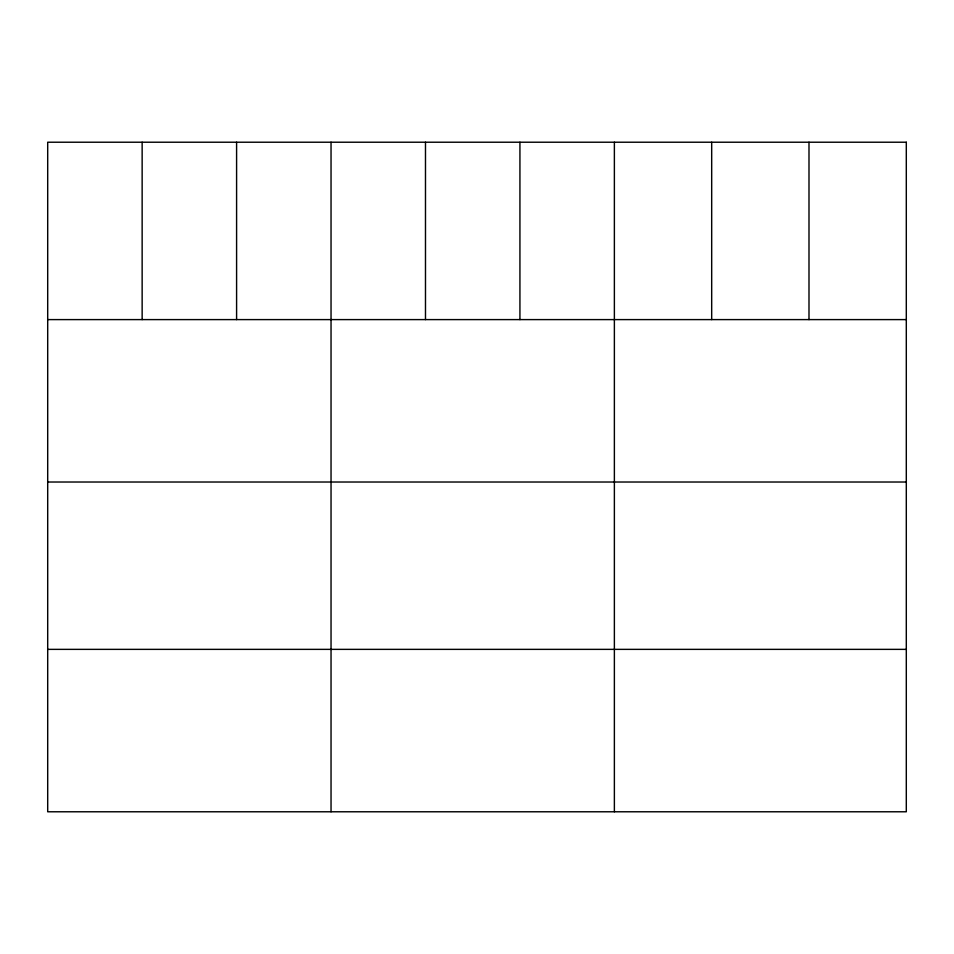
<?xml version="1.0" encoding="UTF-8"?>
<svg xmlns="http://www.w3.org/2000/svg" width="954" height="954" viewBox="0 0 954 954"><rect width="100%" height="100%" fill="white"/><g stroke="black" fill="none" stroke-linecap="round" stroke-linejoin="round"><path stroke-width="1.43" d="M47.7 319.602L906.3 319.602M47.7 482.02L906.3 482.02M47.7 649.364L906.3 649.364M808.992 142.218L808.992 319.602M711.684 142.218L711.684 319.602M614.376 142.218L614.376 811.782M519.93 142.218L519.93 319.602M425.484 142.218L425.484 319.602M331.038 142.218L331.038 811.782M236.592 142.218L236.592 319.602M142.146 142.218L142.146 319.602M906.3 142.218L47.7 142.218L47.7 811.782L906.3 811.782L906.3 142.218"/></g></svg>
